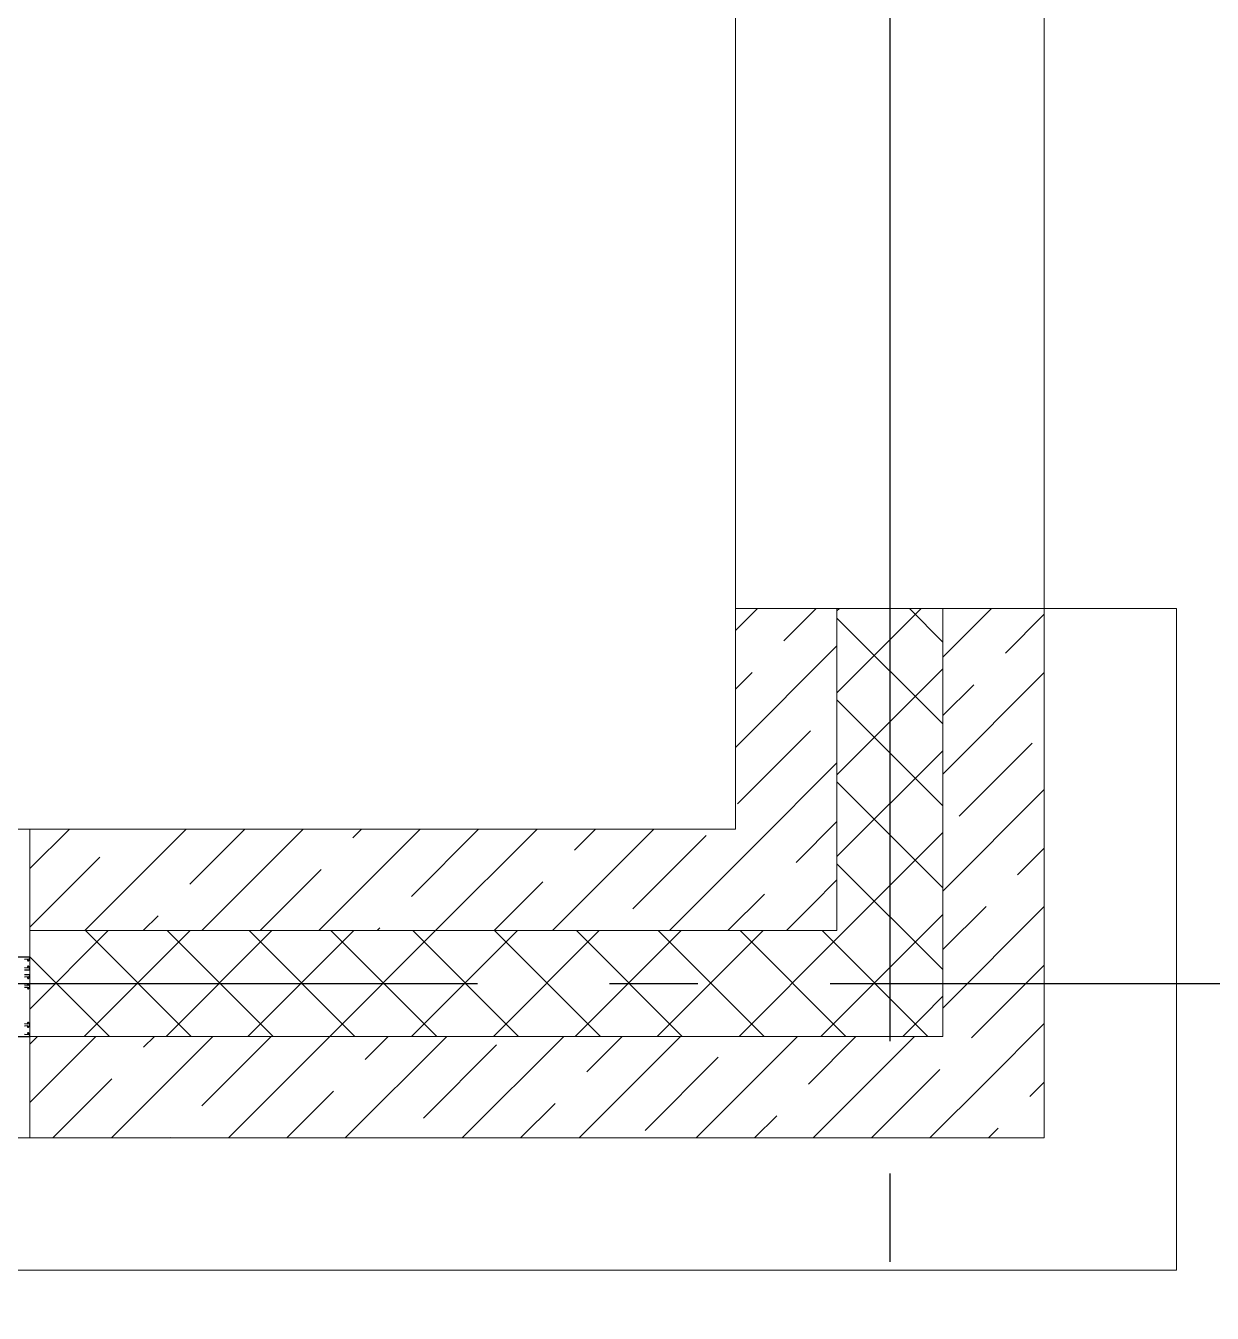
# Model space of a CAD drawing. Header units: inches. Extents: x -21163 to 11874, y -14995 to 6550.
# Drawn here: x 5670 to 7015, y -5388 to -3928 of the extents above; entities that cross this region are included whole.
import ezdxf

# ---------------------------------------------------------------- set-up
doc = ezdxf.new("R2010")
doc.units = ezdxf.units.IN
doc.header["$MEASUREMENT"] = 0
doc.linetypes.add('CONTI', pattern=[0])
doc.linetypes.add('GOST2.303 5', pattern=[24, 20, -1.5, 1, -1.5])
doc.layers.get('0').update_dxf_attribs({"color": 8})
doc.layers.add('axis_dim', color=8, linetype='CONTI')
doc.layers.add('PVC', color=8, linetype='Continuous')
for name, color, linetype, lineweight in [('doors_windows', 8, 'Continuous', 5), ('stair1', 8, 'Continuous', 15), ('Wall2', 8, 'Continuous', 5)]:
    doc.layers.add(name, color=color, linetype=linetype, lineweight=lineweight)

# ---------------------------------------------------------------- blocks, each defined once
blk = doc.blocks.new('*U21')
at = {"layer": 'PVC'}
for points in [[(72.2, 0), (0.5, 0, 0.414214), (0, -0.5), (0, -2.4), (0, -2.7), (1.5, -4.2), (2, -4.2, 0.414214), (2.5, -3.7), (2.5, -3.3, 0.198912), (2.4, -3.2), (1.8, -2.5, -0.700208), (2, -2), (6.2, -2.4, -0.388879)], [(6.2, -12), (2.3, -12.3, -0.700208), (2.1, -11.8), (2.4, -11.4, 0.198912), (2.5, -11.3), (2.5, -10.9, 0.414214), (2, -10.4), (1.5, -10.4), (0, -11.9), (0, -14.4), (1.5, -15.9), (2, -15.9, 0.414214), (2.5, -15.4), (2.5, -15, 0.198912), (2.4, -14.9), (2.1, -14.5, -0.700208), (2.3, -14), (6.2, -14.3, -0.388879)], [(6.2, -55.7), (2.3, -56, -0.700208), (2.1, -55.5), (2.4, -55.1, 0.198912), (2.5, -55), (2.5, -54.6, 0.414214), (2, -54.1), (1.5, -54.1), (0, -55.6), (0, -58.1), (1.5, -59.6), (2, -59.6, 0.414214), (2.5, -59.1), (2.5, -58.7, 0.198912), (2.4, -58.6), (2.1, -58.2, -0.700208), (2.3, -57.7), (6.2, -58, -0.388879)], [(6.2, -67.6), (2, -68, -0.700208), (1.8, -67.5), (2.4, -66.8, 0.198912), (2.5, -66.7), (2.5, -66.3, 0.414214), (2, -65.8), (1.5, -65.8), (0, -67.3), (0, -67.6), (0, -69.5, 0.414214), (0.5, -70), (6.2, -70, -0.414214)], [(6.2, -75.4), (0.5, -75.4, 0.414214), (0, -75.9), (0, -78.1), (1.5, -79.6), (2, -79.6, 0.414214), (2.5, -79.1), (2.5, -78.7, 0.198912), (2.4, -78.6), (1.8, -77.9, -0.700208), (2, -77.4), (6.2, -77.8, -0.388879)], [(6.2, -87.6), (2, -88, -0.700208), (1.8, -87.5), (2.4, -86.8, 0.198912), (2.5, -86.7), (2.5, -86.3, 0.414214), (2, -85.8), (1.5, -85.8), (0, -87.3), (0, -87.6), (0, -89.5, 0.414214), (0.5, -90), (45.2, -90)]]:
    blk.add_lwpolyline(points, format="xyb", dxfattribs=at)

msp = doc.modelspace()

# ---------------------------------------------------------------- linework, layer by layer
at = {"layer": 'axis_dim', "linetype": 'GOST2.303 5', "lineweight": 25, "ltscale": 100}
for points in [[(6649.8, 1720.7), (6649.8, -10307.9)], [(-618, -5014), (8759.7, -5014)]]:
    msp.add_lwpolyline(points, dxfattribs=at)
at = {"layer": 'doors_windows', "lineweight": 20, "ltscale": 50}
for points in [[(6474.8, 911), (6824.8, 911), (6824.8, -4589), (6474.8, -4589)], [(5674.6, -4839), (3874.6, -4839), (3874.6, -5189), (5674.6, -5189)]]:
    msp.add_lwpolyline(points, close=True, dxfattribs=at)
at = {"layer": 'stair1', "ltscale": 75}
msp.add_lwpolyline([(6824.6, -4589), (6974.6, -4589), (6974.6, -5189), (6974.6, -5339), (2924.9, -5339)], dxfattribs=at)
at = {"layer": 'Wall2', "ltscale": 100}
for points in [[(6474.8, -4613.9), (6499.7, -4589)], [(6589.8, -4589), (6474.8, -4589)], [(6474.8, -4589), (6474.8, -4839)], [(6529.4, -4625.6), (6566, -4589)], [(6589.8, -4591.7), (6592.5, -4589)], [(6589.8, -4684.5), (6685.3, -4589)], [(6589.8, -4954), (6589.8, -4589)], [(6589.8, -4589), (6709.8, -4589)], [(6589.8, -4954), (6589.8, -4589)], [(6709.8, -4627), (6671.9, -4589)], [(6709.8, -4644), (6764.8, -4589)], [(6709.8, -4589), (6709.8, -5074)], [(6824.8, -4589), (6709.8, -4589)], [(6709.8, -4589), (6709.8, -5074)], [(6780.7, -4639.5), (6824.8, -4595.3)], [(6824.8, -5189), (6824.8, -4589)], [(6709.8, -4719.8), (6589.8, -4599.8)], [(6474.8, -4746.4), (6589.8, -4631.4)], [(6474.8, -4680.2), (6493.6, -4661.3)], [(6589.8, -4777.3), (6709.8, -4657.3)], [(6709.8, -4776.6), (6824.8, -4661.6)], [(6709.8, -4710.3), (6744.9, -4675.3)], [(6709.8, -4812.6), (6589.8, -4692.6)], [(6477.1, -4810.5), (6559.9, -4727.6)], [(6728.3, -4824.4), (6811.2, -4741.6)], [(6589.8, -4870.1), (6709.8, -4750.1)], [(6494.8, -4859), (6589.8, -4764)], [(6709.8, -4905.4), (6589.8, -4785.4)], [(6709.8, -4909.2), (6824.8, -4794.2)], [(6543.4, -4876.8), (6589.8, -4830.3)], [(5674.6, -4883.8), (5719.4, -4839)], [(6474.8, -4839), (5674.6, -4839)], [(5674.6, -4839), (5674.6, -4954)], [(5736.9, -4954), (5851.9, -4839)], [(5855.9, -4901.3), (5918.2, -4839)], [(5869.5, -4954), (5984.5, -4839)], [(6002.1, -4954), (6117.1, -4839)], [(6040.9, -4849), (6050.8, -4839)], [(6107.2, -4915.2), (6183.4, -4839)], [(6134.7, -4954), (6249.7, -4839)], [(6267.3, -4954), (6382.3, -4839)], [(6292.1, -4862.9), (6316, -4839)], [(6594.3, -4958.5), (6709.8, -4842.9)], [(6358.4, -4929.2), (6441.3, -4846.3)], [(6399.9, -4954), (6494.8, -4859)], [(5674.6, -4950.1), (5753.8, -4870.8)], [(6794.6, -4890.7), (6824.8, -4860.5)], [(5935.8, -4954), (6005.1, -4884.8)], [(6709.8, -4998.2), (6589.8, -4878.2)], [(6201, -4954), (6256.3, -4898.7)], [(6561.1, -4925.3), (6589.8, -4896.6)], [(6466.1, -4954), (6507.6, -4912.6)], [(6532.4, -4954), (6561.1, -4925.3)], [(6709.8, -4975.5), (6758.8, -4926.5)], [(6709.8, -5041.8), (6824.8, -4926.8)], [(5803.2, -4954), (5820.1, -4937.1)], [(6640.7, -5004.9), (6709.8, -4935.7)], [(5674.6, -5042.9), (5763.5, -4954)], [(5674.6, -5074), (5674.6, -4954)], [(5674.6, -4954), (6589.8, -4954)], [(5674.6, -4954), (6589.8, -4954)], [(5736.3, -5074), (5856.3, -4954)], [(5857.6, -5074), (5737.6, -4954)], [(5829.1, -5074), (5949.1, -4954)], [(5950.4, -5074), (5830.4, -4954)], [(5921.9, -5074), (6041.9, -4954)], [(6043.2, -5074), (5923.2, -4954)], [(6014.7, -5074), (6134.7, -4954)], [(6136, -5074), (6016, -4954)], [(6068.4, -4954), (6071.4, -4951)], [(6107.5, -5074), (6227.5, -4954)], [(6228.8, -5074), (6108.8, -4954)], [(6200.3, -5074), (6320.3, -4954)], [(6321.6, -5074), (6201.6, -4954)], [(6293.1, -5074), (6413.1, -4954)], [(6414.4, -5074), (6294.4, -4954)], [(6385.9, -5074), (6505.9, -4954)], [(6507.2, -5074), (6387.2, -4954)], [(6478.7, -5074), (6594.3, -4958.5)], [(6600, -5074), (6480, -4954)], [(6692.8, -5074), (6572.8, -4954)], [(5764.8, -5074), (5674.6, -4983.8)], [(6571.5, -5074), (6640.7, -5004.9)], [(6742.2, -5075.7), (6824.8, -4993.1)], [(6687.1, -5051.3), (6709.8, -5028.5)], [(6664.3, -5074), (6687.1, -5051.3)], [(6760, -5124.2), (6824.8, -5059.4)], [(5674.6, -5149), (5749.5, -5074)], [(5674.6, -5082.7), (5683.2, -5074)], [(6709.8, -5074), (5674.6, -5074)], [(5674.6, -5074), (5674.6, -5189)], [(6709.8, -5074), (5674.6, -5074)], [(5767.1, -5189), (5882.1, -5074)], [(5803.5, -5086.3), (5815.8, -5074)], [(5869.8, -5152.6), (5948.4, -5074)], [(5899.7, -5189), (6014.7, -5074)], [(6032.3, -5189), (6147.3, -5074)], [(6054.8, -5100.2), (6081, -5074)], [(6164.9, -5189), (6279.9, -5074)], [(6297.4, -5189), (6412.4, -5074)], [(6306, -5114.1), (6346.1, -5074)], [(6430, -5189), (6545, -5074)], [(6557.3, -5128), (6611.3, -5074)], [(6562.6, -5189), (6677.6, -5074)], [(6121.1, -5166.5), (6203.9, -5083.6)], [(6372.3, -5180.4), (6455.2, -5097.5)], [(5700.8, -5189), (5767.7, -5122.1)], [(6628.9, -5189), (6706.4, -5111.5)], [(5966, -5189), (6019, -5136)], [(6695.2, -5189), (6760, -5124.2)], [(6808.5, -5142), (6824.8, -5125.7)], [(6231.1, -5189), (6270.2, -5149.9)], [(6496.3, -5189), (6521.5, -5163.8)], [(6761.5, -5189), (6772.7, -5177.8)], [(5674.6, -5189), (6824.8, -5189)], [(5833.4, -5189), (5834, -5188.4)]]:
    msp.add_lwpolyline(points, dxfattribs=at)

# ---------------------------------------------------------------- block references
at = {"ltscale": 100, "rotation": 180}
msp.add_blockref('*U21', (5674.6, -5074), dxfattribs=at)

doc.saveas('drawing.dxf')
